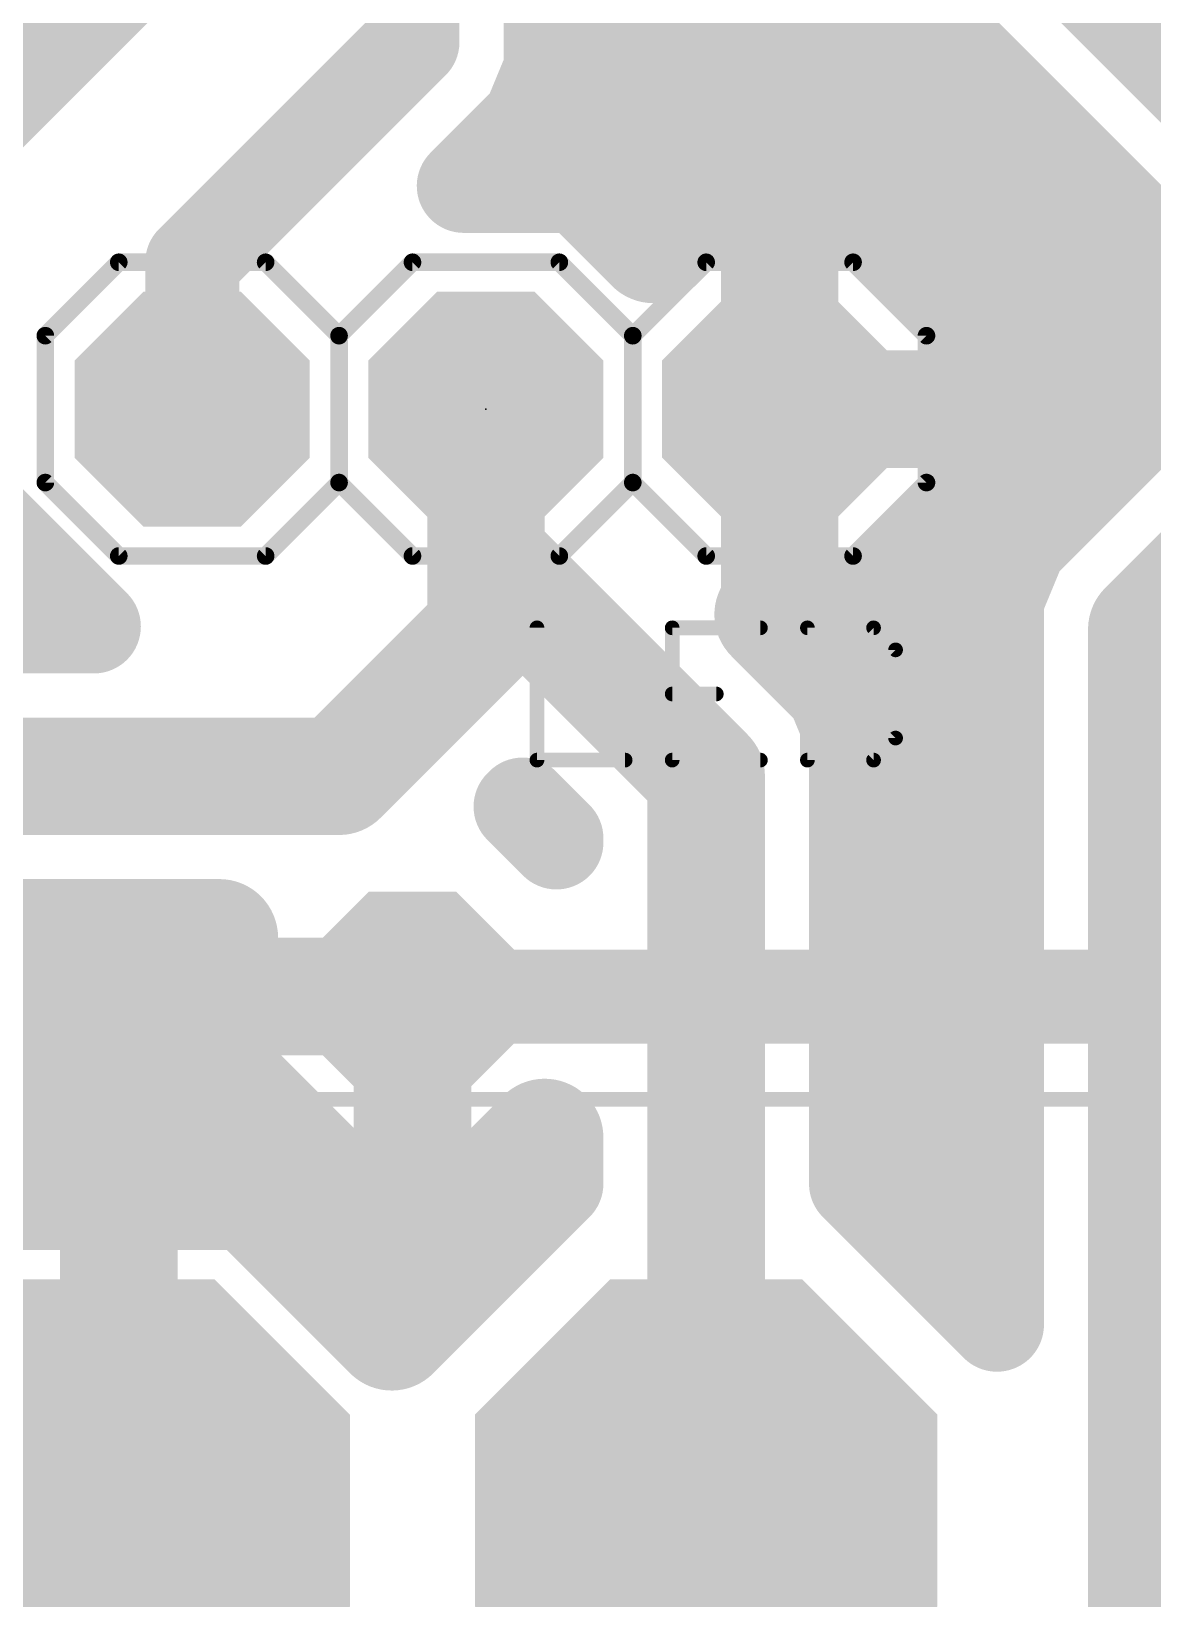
# Model space of a CAD drawing. Extents: x -2.9 to 49.9, y -3.5 to 62.6.
# Drawn here: x 25.91 to 35.61, y 5.59 to 19.14 of the extents above; entities that cross this region are included whole.
import ezdxf

# ---------------------------------------------------------------- set-up
doc = ezdxf.new("R2010")
doc.units = 0
for name, color, linetype in [('1', 22, 'CONTINUOUS'), ('16', 175, 'CONTINUOUS'), ('17', 82, 'CONTINUOUS'), ('18', 82, 'CONTINUOUS'), ('21', 253, 'CONTINUOUS'), ('23', 7, 'CONTINUOUS'), ('25', 253, 'CONTINUOUS')]:
    doc.layers.add(name, color=color, linetype=linetype)

# ---------------------------------------------------------------- blocks, each defined once
blk = doc.blocks.new('OCTAGONP')
at = {"const_width": 0.5}
blk.add_lwpolyline([(-0.25, -0.1036), (-0.25, 0.1036), (-0.1036, 0.25), (0.1036, 0.25), (0.25, 0.1036), (0.25, -0.1036), (0.1036, -0.25), (-0.1036, -0.25), (-0.25, -0.1036), (-0.25, 0.1036)], dxfattribs=at)
blk = doc.blocks.new('OCTAGONV')
at = {"const_width": 0.5}
blk.add_lwpolyline([(-0.25, -0.1036), (-0.25, 0.1036), (-0.1036, 0.25), (0.1036, 0.25), (0.25, 0.1036), (0.25, -0.1036), (0.1036, -0.25), (-0.1036, -0.25), (-0.25, -0.1036), (-0.25, 0.1036)], dxfattribs=at)

msp = doc.modelspace()

# ---------------------------------------------------------------- linework, layer by layer
at = {"layer": '1', "const_width": 0.8128}
msp.add_lwpolyline([(38.1, 10.795), (29.21, 10.795)], dxfattribs=at)
at = {"layer": '1', "const_width": 0.4064}
msp.add_lwpolyline([(29.21, 10.9982, 1), (29.21, 10.5918)], format="xyb", dxfattribs=at)
at = {"layer": '16'}
for points, const_width in [([(29.21, 19.05), (29.21, 25.4)], 0.8128), ([(30.5054, 18.7923), (30.5054, 24.2829)], 1.016), ([(30.4038, 18.8125), (30.4038, 24.1689)], 0.8128), ([(33.02, 21.59), (38.1, 16.51)], 0.8128), ([(27.305, 20.32), (22.86, 15.875)], 1.016), ([(33.112, 19.666), (36.1962, 16.5818)], 1.016), ([(33.1541, 19.7676), (36.3399, 16.5818)], 0.8128), ([(30.4038, 19.5072), (33.4145, 19.5072)], 0.8128), ([(30.5054, 19.304), (33.474, 19.304)], 1.016), ([(27.305, 17.145), (29.21, 19.05)], 0.8128), ([(30.3082, 18.3162), (30.5054, 18.7923)], 1.016), ([(30.2221, 18.3738), (30.4038, 18.8125)], 0.8128), ([(30.3549, 18.6944), (34.2273, 18.6944)], 0.8128), ([(29.9438, 17.9518), (30.3082, 18.3162)], 1.016), ([(29.8862, 18.0379), (30.2221, 18.3738)], 0.8128), ([(30.28, 18.288), (34.49, 18.288)], 1.016), ([(29.6537, 17.8054), (29.8862, 18.0379)], 0.8128), ([(29.899, 17.907), (29.9438, 17.9518)], 1.016), ([(29.8862, 18.0379), (29.8862, 18.0379)], 0.8128), ([(30.6867, 17.907), (29.899, 17.907)], 1.016), ([(31.2946, 17.2991), (30.6867, 17.907)], 1.016), ([(30.6446, 17.8054), (29.6537, 17.8054)], 0.8128), ([(29.7299, 17.8816), (35.0401, 17.8816)], 0.8128), ([(31.115, 17.335), (30.6446, 17.8054)], 0.8128), ([(31.5854, 17.8054), (31.115, 17.335)], 0.8128), ([(33.1846, 17.8054), (31.5854, 17.8054)], 0.8128), ([(34.3154, 16.6746), (33.1846, 17.8054)], 0.8128), ([(31.6485, 17.653), (31.2946, 17.2991)], 1.016), ([(32.385, 17.653), (31.6485, 17.653)], 1.016), ([(33.1215, 17.653), (32.385, 17.653)], 1.016), ([(32.385, 17.653), (32.385, 15.875)], 1.016), ([(32.385, 15.875), (32.385, 17.653)], 1.016), ([(34.163, 16.6115), (33.1215, 17.653)], 1.016), ([(32.385, 17.272), (32.385, 17.272)], 1.016), ([(33.5025, 17.272), (35.506, 17.272)], 1.016), ([(27.305, 15.875), (27.305, 17.145)], 0.8128), ([(33.9212, 17.0688), (35.8529, 17.0688)], 0.8128), ([(34.163, 15.875), (34.163, 16.6115)], 1.016), ([(36.1962, 16.5818), (34.3757, 14.7613)], 1.016), ([(34.3154, 15.0754), (34.3154, 16.6746)], 0.8128), ([(36.3399, 16.5818), (34.4618, 14.7038)], 0.8128), ([(35.56, 13.97), (38.1, 16.51)], 1.016), ([(32.385, 16.256), (32.385, 16.256)], 1.016), ([(34.163, 16.256), (35.8703, 16.256)], 1.016), ([(34.3154, 16.256), (36.014, 16.256)], 0.8128), ([(29.845, 14.605), (29.845, 15.875)], 1.016), ([(32.385, 14.097), (32.385, 15.875)], 1.016), ([(32.385, 15.875), (32.385, 15.875)], 1.016), ([(32.385, 15.875), (32.385, 14.097)], 1.016), ([(34.163, 15.875), (32.385, 15.875)], 1.016), ([(32.385, 15.875), (32.385, 15.875)], 1.016), ([(32.385, 15.875), (34.163, 15.875)], 1.016), ([(32.385, 15.875), (32.385, 15.875)], 1.016), ([(34.163, 15.1385), (34.163, 15.875)], 1.016), ([(32.385, 15.24), (32.385, 15.24)], 1.016), ([(34.163, 15.24), (34.8543, 15.24)], 1.016), ([(34.3154, 15.4432), (35.2012, 15.4432)], 0.8128), ([(33.1215, 14.097), (34.163, 15.1385)], 1.016), ([(25.3746, 15.0754), (26.4546, 13.9954)], 0.8128), ([(33.1846, 13.9446), (34.3154, 15.0754)], 0.8128), ([(34.3757, 14.7613), (34.163, 14.2479)], 1.016), ([(29.845, 13.97), (29.845, 14.605)], 1.016), ([(31.75, 12.7), (29.845, 14.605)], 1.016), ([(34.4618, 14.7038), (34.2646, 14.2277)], 0.8128), ([(24.6666, 14.6304), (25.8196, 14.6304)], 0.8128), ([(33.8704, 14.6304), (34.4314, 14.6304)], 0.8128), ([(32.385, 14.224), (32.385, 14.224)], 1.016), ([(33.2485, 14.224), (34.163, 14.224)], 1.016), ([(34.163, 14.2479), (34.163, 8.2023)], 1.016), ([(32.9343, 13.4913), (32.3286, 14.097)], 1.016), ([(32.3286, 14.097), (32.385, 14.097)], 1.016), ([(32.385, 14.097), (33.1215, 14.097)], 1.016), ([(34.2646, 14.2277), (34.2646, 7.957)], 0.8128), ([(26.4546, 13.9954), (25.3016, 13.9954)], 0.8128), ([(28.575, 12.7), (29.845, 13.97)], 1.016), ([(35.56, 3.81), (35.56, 13.97)], 1.016), ([(32.8482, 13.4338), (32.3374, 13.9446)], 0.8128), ([(32.3374, 13.9446), (33.1846, 13.9446)], 0.8128), ([(32.4644, 13.8176), (34.2646, 13.8176)], 0.8128), ([(33.147, 12.9779), (32.9343, 13.4913)], 1.016), ([(33.0454, 12.9577), (32.8482, 13.4338)], 0.8128), ([(33.0517, 13.208), (34.163, 13.208)], 1.016), ([(33.147, 9.2183), (33.147, 12.9779)], 1.016), ([(33.0259, 13.0048), (34.2646, 13.0048)], 0.8128), ([(33.0454, 9.1762), (33.0454, 12.9577)], 0.8128), ([(24.765, 12.7), (28.575, 12.7)], 1.016), ([(31.75, 6.35), (31.75, 12.7)], 1.016), ([(30.1446, 12.4376), (30.1625, 12.4555)], 0.8128), ([(30.4546, 12.1277), (30.1446, 12.4376)], 0.8128), ([(30.1625, 12.4555), (30.4546, 12.1634)], 0.8128), ([(33.147, 12.192), (34.163, 12.192)], 1.016), ([(30.3903, 12.192), (30.426, 12.192)], 0.8128), ([(30.4546, 12.1634), (30.4546, 12.1277)], 0.8128), ([(33.0454, 12.192), (34.2646, 12.192)], 0.8128), ([(24.4871, 11.303), (27.54, 11.303)], 1.016), ([(24.5073, 11.4046), (27.3876, 11.4046)], 0.8128), ([(27.3876, 11.4046), (27.3876, 10.0401)], 0.8128), ([(27.54, 11.303), (27.54, 10.795)], 1.016), ([(5.9177, 11.176), (27.54, 11.176)], 1.016), ([(6.3365, 11.3792), (27.3876, 11.3792)], 0.8128), ([(33.0454, 11.3792), (34.2646, 11.3792)], 0.8128), ([(33.147, 11.176), (34.163, 11.176)], 1.016), ([(27.54, 10.795), (29.21, 10.795)], 1.016), ([(29.21, 10.795), (27.54, 10.795)], 1.016), ([(27.54, 10.795), (27.54, 10.1033)], 1.016), ([(29.21, 10.795), (29.21, 10.795)], 1.016), ([(29.21, 9.125), (29.21, 10.795)], 1.016), ([(29.21, 10.795), (29.21, 10.795)], 1.016), ([(29.21, 10.795), (29.21, 9.125)], 1.016), ([(3.8354, 10.5664), (27.3876, 10.5664)], 0.8128), ([(33.0454, 10.5664), (34.2646, 10.5664)], 0.8128), ([(3.937, 10.16), (27.54, 10.16)], 1.016), ([(27.54, 10.1033), (28.5183, 9.125)], 1.016), ([(29.21, 10.16), (29.21, 10.16)], 1.016), ([(33.147, 10.16), (34.163, 10.16)], 1.016), ([(27.3876, 10.0401), (28.4551, 8.9726)], 0.8128), ([(3.8354, 9.7536), (27.6741, 9.7536)], 0.8128), ([(29.9017, 9.125), (30.353, 9.5763)], 1.016), ([(30.353, 9.5763), (30.353, 9.2183)], 1.016), ([(33.0454, 9.7536), (34.2646, 9.7536)], 0.8128), ([(29.9649, 8.9726), (30.4546, 9.4623)], 0.8128), ([(30.4546, 9.4623), (30.4546, 9.1762)], 0.8128), ([(17.9552, 9.144), (28.4993, 9.144)], 1.016), ([(27.8772, 9.2644), (25.4628, 9.2644)], 0.8128), ([(29.21, 7.9316), (27.8772, 9.2644)], 0.8128), ([(28.5183, 9.125), (29.21, 9.125)], 1.016), ([(30.353, 9.2183), (29.0304, 7.8957)], 1.016), ([(29.21, 9.144), (29.21, 9.144)], 1.016), ([(29.21, 9.125), (29.9017, 9.125)], 1.016), ([(29.9207, 9.144), (30.2787, 9.144)], 1.016), ([(34.163, 8.2023), (33.147, 9.2183)], 1.016), ([(33.2213, 9.144), (34.163, 9.144)], 1.016), ([(25.5259, 9.112), (24.13, 7.7161)], 1.016), ([(26.67, 9.112), (25.5259, 9.112)], 1.016), ([(27.8141, 9.112), (26.67, 9.112)], 1.016), ([(26.67, 9.112), (26.67, 6.35)], 1.016), ([(26.67, 6.35), (26.67, 9.112)], 1.016), ([(29.0304, 7.8957), (27.8141, 9.112)], 1.016), ([(30.4546, 9.1762), (29.21, 7.9316)], 0.8128), ([(34.2646, 7.957), (33.0454, 9.1762)], 0.8128), ([(28.4551, 8.9726), (29.9649, 8.9726)], 0.8128), ([(28.2008, 8.9408), (30.2192, 8.9408)], 0.8128), ([(33.2808, 8.9408), (34.2646, 8.9408)], 0.8128), ([(26.67, 8.128), (26.67, 8.128)], 1.016), ([(28.7981, 8.128), (29.2627, 8.128)], 1.016), ([(29.0136, 8.128), (29.4064, 8.128)], 0.8128), ([(34.0936, 8.128), (34.2646, 8.128)], 0.8128), ([(26.67, 7.112), (26.67, 7.112)], 1.016), ([(21.59, 6.35), (26.67, 6.35)], 1.016), ([(26.67, 6.35), (23.908, 6.35)], 1.016), ([(26.67, 6.35), (26.67, 6.35)], 1.016), ([(26.67, 6.35), (26.67, 6.35)], 1.016), ([(26.67, 3.588), (26.67, 6.35)], 1.016), ([(26.67, 6.35), (26.67, 6.35)], 1.016), ([(26.67, 6.35), (26.67, 3.588)], 1.016), ([(26.67, 6.096), (26.67, 6.096)], 1.016)]:
    msp.add_lwpolyline(points, dxfattribs=dict(at, const_width=const_width))
for points, const_width in [([(30.4038, 19.7104, 1), (30.4038, 19.304)], 0.4064), ([(30.5054, 19.558, 1), (30.5054, 19.05)], 0.508), ([(33.4145, 19.304, 1), (33.4145, 19.7104)], 0.4064), ([(33.474, 19.05, 1), (33.474, 19.558)], 0.508), ([(29.3537, 18.9063, 1), (29.0663, 19.1937)], 0.4064), ([(29.0068, 19.05, 1), (29.4132, 19.05)], 0.4064), ([(30.7401, 18.6951, 1), (30.2707, 18.8895)], 0.508), ([(30.5915, 18.7348, 1), (30.2161, 18.8903)], 0.4064), ([(30.3549, 18.8976, 1), (30.3549, 18.4912)], 0.4064), ([(30.2514, 18.7923, 1), (30.7594, 18.7923)], 0.508), ([(30.2006, 18.8125, 1), (30.607, 18.8125)], 0.4064), ([(34.2273, 18.4912, 1), (34.2273, 18.8976)], 0.4064), ([(30.28, 18.542, 1), (30.28, 18.034)], 0.508), ([(30.4878, 18.1366, 1), (30.1286, 18.4958)], 0.508), ([(30.3657, 18.2301, 1), (30.0784, 18.5174)], 0.4064), ([(34.49, 18.034, 1), (34.49, 18.542)], 0.508), ([(30.0735, 18.4134, 1), (30.5428, 18.219)], 0.508), ([(30.0343, 18.4515, 1), (30.4098, 18.296)], 0.4064), ([(29.8862, 18.2411, 1), (29.8862, 17.8347)], 0.4064), ([(30.1234, 17.7722, 1), (29.7642, 18.1314)], 0.508), ([(30.0299, 17.8943, 1), (29.7425, 18.1816)], 0.4064), ([(29.8862, 17.8347, 1), (29.8862, 18.2411)], 0.4064), ([(29.899, 18.161, 1), (29.899, 17.653)], 0.508), ([(29.7194, 18.0866, 1), (30.0786, 17.7274)], 0.508), ([(29.7642, 18.1314, 1), (30.1234, 17.7722)], 0.508), ([(29.7425, 18.1816, 1), (30.0299, 17.8943)], 0.4064), ([(30.8663, 18.0866, 1), (30.5071, 17.7274)], 0.508), ([(30.6867, 17.653, 1), (30.6867, 18.161)], 0.508), ([(29.6537, 18.0086, 1), (29.6537, 17.6022)], 0.4064), ([(29.7299, 18.0848, 1), (29.7299, 17.6784)], 0.4064), ([(30.7883, 17.9491, 1), (30.5009, 17.6617)], 0.4064), ([(30.6446, 17.6022, 1), (30.6446, 18.0086)], 0.4064), ([(31.5854, 18.0086, 1), (31.5854, 17.6022)], 0.4064), ([(31.7291, 17.6617, 1), (31.4417, 17.9491)], 0.4064), ([(33.3283, 17.9491, 1), (33.0409, 17.6617)], 0.4064), ([(33.1846, 17.6022, 1), (33.1846, 18.0086)], 0.4064), ([(35.0401, 17.6784, 1), (35.0401, 18.0848)], 0.4064), ([(29.51, 17.9491, 1), (29.7974, 17.6617)], 0.4064), ([(31.6485, 17.907, 1), (31.6485, 17.399)], 0.508), ([(31.8281, 17.4734, 1), (31.4689, 17.8326)], 0.508), ([(32.385, 17.907, 1), (32.385, 17.399)], 0.508), ([(32.639, 17.653, 1), (32.131, 17.653)], 0.508), ([(32.639, 17.653, 1), (32.131, 17.653)], 0.508), ([(32.385, 17.399, 1), (32.385, 17.907)], 0.508), ([(33.3011, 17.8326, 1), (32.9419, 17.4734)], 0.508), ([(33.1215, 17.399, 1), (33.1215, 17.907)], 0.508), ([(32.385, 17.526, 1), (32.385, 17.018)], 0.508), ([(32.385, 17.018, 1), (32.385, 17.526)], 0.508), ([(33.5025, 17.526, 1), (33.5025, 17.018)], 0.508), ([(35.506, 17.018, 1), (35.506, 17.526)], 0.508), ([(30.9713, 17.4787, 1), (31.2587, 17.1913)], 0.4064), ([(30.9713, 17.1913, 1), (31.2587, 17.4787)], 0.4064), ([(31.115, 17.4787, 1), (31.4742, 17.1195)], 0.508), ([(31.115, 17.1195, 1), (31.4742, 17.4787)], 0.508), ([(27.5082, 17.145, 1), (27.1018, 17.145)], 0.4064), ([(27.1613, 17.2887, 1), (27.4487, 17.0013)], 0.4064), ([(33.9212, 17.272, 1), (33.9212, 16.8656)], 0.4064), ([(34.417, 16.6115, 1), (33.909, 16.6115)], 0.508), ([(34.5186, 16.6746, 1), (34.1122, 16.6746)], 0.4064), ([(33.9834, 16.4319, 1), (34.3426, 16.7911)], 0.508), ([(34.1717, 16.5309, 1), (34.4591, 16.8183)], 0.4064), ([(32.385, 16.51, 1), (32.385, 16.002)], 0.508), ([(32.385, 16.002, 1), (32.385, 16.51)], 0.508), ([(34.163, 16.51, 1), (34.163, 16.002)], 0.508), ([(34.3154, 16.4592, 1), (34.3154, 16.0528)], 0.4064), ([(30.099, 15.875, 1), (29.591, 15.875)], 0.508), ([(32.639, 15.875, 1), (32.131, 15.875)], 0.508), ([(32.385, 16.129, 1), (32.385, 15.621)], 0.508), ([(32.639, 15.875, 1), (32.131, 15.875)], 0.508), ([(32.385, 16.129, 1), (32.385, 15.621)], 0.508), ([(32.639, 15.875, 1), (32.131, 15.875)], 0.508), ([(32.385, 16.129, 1), (32.385, 15.621)], 0.508), ([(32.385, 16.129, 1), (32.385, 15.621)], 0.508), ([(32.385, 15.621, 1), (32.385, 16.129)], 0.508), ([(32.385, 15.621, 1), (32.385, 16.129)], 0.508), ([(34.417, 15.875, 1), (33.909, 15.875)], 0.508), ([(34.163, 15.621, 1), (34.163, 16.129)], 0.508), ([(34.163, 15.621, 1), (34.163, 16.129)], 0.508), ([(27.1018, 15.875, 1), (27.5082, 15.875)], 0.4064), ([(32.131, 15.875, 1), (32.639, 15.875)], 0.508), ([(32.131, 15.875, 1), (32.639, 15.875)], 0.508), ([(32.131, 15.875, 1), (32.639, 15.875)], 0.508), ([(33.909, 15.875, 1), (34.417, 15.875)], 0.508), ([(32.385, 15.494, 1), (32.385, 14.986)], 0.508), ([(32.385, 14.986, 1), (32.385, 15.494)], 0.508), ([(34.163, 15.494, 1), (34.163, 14.986)], 0.508), ([(34.3154, 15.6464, 1), (34.3154, 15.24)], 0.4064), ([(34.8543, 14.986, 1), (34.8543, 15.494)], 0.508), ([(35.2012, 15.24, 1), (35.2012, 15.6464)], 0.4064), ([(34.3426, 14.9589, 1), (33.9834, 15.3181)], 0.508), ([(34.4591, 14.9317, 1), (34.1717, 15.2191)], 0.4064), ([(33.909, 15.1385, 1), (34.417, 15.1385)], 0.508), ([(34.1961, 14.9409, 1), (34.5553, 14.5817)], 0.508), ([(34.6103, 14.6641, 1), (34.141, 14.8585)], 0.508), ([(34.1122, 15.0754, 1), (34.5186, 15.0754)], 0.4064), ([(30.099, 14.605, 1), (29.591, 14.605)], 0.508), ([(30.0246, 14.7846, 1), (29.6654, 14.4254)], 0.508), ([(34.3181, 14.8475, 1), (34.6055, 14.5601)], 0.4064), ([(34.6495, 14.626, 1), (34.2741, 14.7815)], 0.4064), ([(25.8196, 14.4272, 1), (25.8196, 14.8336)], 0.4064), ([(33.8704, 14.8336, 1), (33.8704, 14.4272)], 0.4064), ([(34.4314, 14.4272, 1), (34.4314, 14.8336)], 0.4064), ([(29.591, 14.605, 1), (30.099, 14.605)], 0.508), ([(32.385, 14.478, 1), (32.385, 13.97)], 0.508), ([(32.385, 13.97, 1), (32.385, 14.478)], 0.508), ([(33.2485, 14.478, 1), (33.2485, 13.97)], 0.508), ([(34.417, 14.2479, 1), (33.909, 14.2479)], 0.508), ([(34.163, 13.97, 1), (34.163, 14.478)], 0.508), ([(32.5083, 14.2766, 1), (32.149, 13.9174)], 0.508), ([(32.3286, 14.351, 1), (32.3286, 13.843)], 0.508), ([(32.385, 14.351, 1), (32.385, 13.843)], 0.508), ([(32.385, 13.843, 1), (32.385, 14.351)], 0.508), ([(32.9419, 14.2766, 1), (33.3011, 13.9174)], 0.508), ([(33.1215, 13.843, 1), (33.1215, 14.351)], 0.508), ([(33.9283, 14.3451, 1), (34.3977, 14.1507)], 0.508), ([(34.4678, 14.2277, 1), (34.0614, 14.2277)], 0.4064), ([(34.0769, 14.3054, 1), (34.4523, 14.1499)], 0.4064), ([(26.4546, 13.7922, 1), (26.4546, 14.1986)], 0.4064), ([(30.0246, 13.7904, 1), (29.6654, 14.1496)], 0.508), ([(35.814, 13.97, 1), (35.306, 13.97)], 0.508), ([(35.3804, 14.1496, 1), (35.7396, 13.7904)], 0.508), ([(26.3109, 13.8517, 1), (26.5983, 14.1391)], 0.4064), ([(32.131, 14.097, 1), (32.639, 14.097)], 0.508), ([(32.131, 14.097, 1), (32.639, 14.097)], 0.508), ([(32.481, 14.0883, 1), (32.1937, 13.8009)], 0.4064), ([(32.3374, 14.1478, 1), (32.3374, 13.7414)], 0.4064), ([(33.0409, 14.0883, 1), (33.3283, 13.8009)], 0.4064), ([(33.1846, 13.7414, 1), (33.1846, 14.1478)], 0.4064), ([(29.591, 13.97, 1), (30.099, 13.97)], 0.508), ([(32.4644, 14.0208, 1), (32.4644, 13.6144)], 0.4064), ([(34.2646, 13.6144, 1), (34.2646, 14.0208)], 0.4064), ([(33.169, 13.5885, 1), (32.6997, 13.3941)], 0.508), ([(33.0359, 13.5115, 1), (32.6605, 13.356)], 0.4064), ([(32.7547, 13.3117, 1), (33.1139, 13.6709)], 0.508), ([(32.7045, 13.2901, 1), (32.9919, 13.5775)], 0.4064), ([(33.0517, 13.462, 1), (33.0517, 12.954)], 0.508), ([(34.163, 12.954, 1), (34.163, 13.462)], 0.508), ([(33.401, 12.9779, 1), (32.893, 12.9779)], 0.508), ([(33.0259, 13.208, 1), (33.0259, 12.8016)], 0.4064), ([(33.2486, 12.9577, 1), (32.8422, 12.9577)], 0.4064), ([(32.9123, 12.8807, 1), (33.3817, 13.0751)], 0.508), ([(34.2646, 12.8016, 1), (34.2646, 13.208)], 0.4064), ([(28.575, 12.446, 1), (28.575, 12.954)], 0.508), ([(32.004, 12.7, 1), (31.496, 12.7)], 0.508), ([(32.8577, 12.8799, 1), (33.2331, 13.0354)], 0.4064), ([(28.3954, 12.8796, 1), (28.7546, 12.5204)], 0.508), ([(31.5704, 12.5204, 1), (31.9296, 12.8796)], 0.508), ([(30.2883, 12.5813, 1), (30.0009, 12.294)], 0.4064), ([(30.0009, 12.5813, 1), (30.2883, 12.294)], 0.4064), ([(30.3062, 12.5992, 1), (30.0188, 12.3118)], 0.4064), ([(30.3062, 12.3118, 1), (30.0188, 12.5992)], 0.4064), ([(33.147, 12.446, 1), (33.147, 11.938)], 0.508), ([(34.163, 11.938, 1), (34.163, 12.446)], 0.508), ([(30.3903, 12.3952, 1), (30.3903, 11.9888)], 0.4064), ([(30.6578, 12.1634, 1), (30.2514, 12.1634)], 0.4064), ([(30.3109, 12.0197, 1), (30.5983, 12.3071)], 0.4064), ([(30.3109, 11.984, 1), (30.5983, 12.2713)], 0.4064), ([(30.426, 11.9888, 1), (30.426, 12.3952)], 0.4064), ([(33.0454, 12.3952, 1), (33.0454, 11.9888)], 0.4064), ([(34.2646, 11.9888, 1), (34.2646, 12.3952)], 0.4064), ([(30.2514, 12.1277, 1), (30.6578, 12.1277)], 0.4064), ([(27.5908, 11.4046, 1), (27.1844, 11.4046)], 0.4064), ([(27.794, 11.303, 1), (27.286, 11.303)], 0.508), ([(27.3876, 11.2014, 1), (27.3876, 11.6078)], 0.4064), ([(27.54, 11.049, 1), (27.54, 11.557)], 0.508), ([(27.3876, 11.176, 1), (27.3876, 11.5824)], 0.4064), ([(27.54, 10.922, 1), (27.54, 11.43)], 0.508), ([(33.0454, 11.5824, 1), (33.0454, 11.176)], 0.4064), ([(33.147, 11.43, 1), (33.147, 10.922)], 0.508), ([(34.163, 10.922, 1), (34.163, 11.43)], 0.508), ([(34.2646, 11.176, 1), (34.2646, 11.5824)], 0.4064), ([(27.54, 11.049, 1), (27.54, 10.541)], 0.508), ([(27.54, 11.049, 1), (27.54, 10.541)], 0.508), ([(27.794, 10.795, 1), (27.286, 10.795)], 0.508), ([(29.464, 10.795, 1), (28.956, 10.795)], 0.508), ([(29.464, 10.795, 1), (28.956, 10.795)], 0.508), ([(29.21, 11.049, 1), (29.21, 10.541)], 0.508), ([(29.464, 10.795, 1), (28.956, 10.795)], 0.508), ([(29.21, 10.541, 1), (29.21, 11.049)], 0.508), ([(29.21, 10.541, 1), (29.21, 11.049)], 0.508), ([(29.21, 10.541, 1), (29.21, 11.049)], 0.508), ([(27.286, 10.795, 1), (27.794, 10.795)], 0.508), ([(28.956, 10.795, 1), (29.464, 10.795)], 0.508), ([(27.3876, 10.3632, 1), (27.3876, 10.7696)], 0.4064), ([(33.0454, 10.7696, 1), (33.0454, 10.3632)], 0.4064), ([(34.2646, 10.3632, 1), (34.2646, 10.7696)], 0.4064), ([(27.7196, 10.2829, 1), (27.3604, 9.9237)], 0.508), ([(27.54, 9.906, 1), (27.54, 10.414)], 0.508), ([(29.21, 10.414, 1), (29.21, 9.906)], 0.508), ([(29.21, 9.906, 1), (29.21, 10.414)], 0.508), ([(33.147, 10.414, 1), (33.147, 9.906)], 0.508), ([(34.163, 9.906, 1), (34.163, 10.414)], 0.508), ([(27.5313, 10.1838, 1), (27.2439, 9.8965)], 0.4064), ([(27.286, 10.1033, 1), (27.794, 10.1033)], 0.508), ([(27.1844, 10.0401, 1), (27.5908, 10.0401)], 0.4064), ([(27.6741, 9.5504, 1), (27.6741, 9.9568)], 0.4064), ([(30.607, 9.5763, 1), (30.099, 9.5763)], 0.508), ([(30.5326, 9.3967, 1), (30.1734, 9.7559)], 0.508), ([(33.0454, 9.9568, 1), (33.0454, 9.5504)], 0.4064), ([(34.2646, 9.5504, 1), (34.2646, 9.9568)], 0.4064), ([(30.6578, 9.4623, 1), (30.2514, 9.4623)], 0.4064), ([(30.5983, 9.3187, 1), (30.3109, 9.606)], 0.4064), ([(28.0209, 9.4081, 1), (27.7335, 9.1207)], 0.4064), ([(27.8772, 9.0612, 1), (27.8772, 9.4676)], 0.4064), ([(28.5183, 9.379, 1), (28.5183, 8.871)], 0.508), ([(28.4993, 8.89, 1), (28.4993, 9.398)], 0.508), ([(29.21, 9.398, 1), (29.21, 8.89)], 0.508), ([(29.21, 9.379, 1), (29.21, 8.871)], 0.508), ([(29.21, 8.89, 1), (29.21, 9.398)], 0.508), ([(29.21, 8.871, 1), (29.21, 9.379)], 0.508), ([(29.9207, 9.398, 1), (29.9207, 8.89)], 0.508), ([(29.9017, 8.871, 1), (29.9017, 9.379)], 0.508), ([(30.5326, 9.0387, 1), (30.1734, 9.3979)], 0.508), ([(30.2787, 8.89, 1), (30.2787, 9.398)], 0.508), ([(33.3266, 9.3979, 1), (32.9674, 9.0387)], 0.508), ([(33.2213, 9.398, 1), (33.2213, 8.89)], 0.508), ([(34.163, 8.89, 1), (34.163, 9.398)], 0.508), ([(25.7055, 8.9324, 1), (25.3463, 9.2916)], 0.508), ([(26.67, 9.366, 1), (26.67, 8.858)], 0.508), ([(26.924, 9.112, 1), (26.416, 9.112)], 0.508), ([(26.924, 9.112, 1), (26.416, 9.112)], 0.508), ([(26.67, 8.858, 1), (26.67, 9.366)], 0.508), ([(27.9937, 9.2916, 1), (27.6345, 8.9324)], 0.508), ([(27.8141, 8.858, 1), (27.8141, 9.366)], 0.508), ([(28.3387, 8.9454, 1), (28.6979, 9.3046)], 0.508), ([(29.7221, 9.3046, 1), (30.0813, 8.9454)], 0.508), ([(30.5983, 9.0325, 1), (30.3109, 9.3199)], 0.4064), ([(33.1891, 9.3199, 1), (32.9017, 9.0325)], 0.4064), ([(28.4551, 9.1758, 1), (28.4551, 8.7694)], 0.4064), ([(28.956, 9.125, 1), (29.464, 9.125)], 0.508), ([(28.956, 9.125, 1), (29.464, 9.125)], 0.508), ([(29.9649, 8.7694, 1), (29.9649, 9.1758)], 0.4064), ([(30.099, 9.2183, 1), (30.607, 9.2183)], 0.508), ([(30.2514, 9.1762, 1), (30.6578, 9.1762)], 0.4064), ([(32.893, 9.2183, 1), (33.401, 9.2183)], 0.508), ([(32.8422, 9.1762, 1), (33.2486, 9.1762)], 0.4064), ([(28.2008, 9.144, 1), (28.2008, 8.7376)], 0.4064), ([(28.3115, 8.8289, 1), (28.5988, 9.1163)], 0.4064), ([(29.8212, 9.1163, 1), (30.1085, 8.8289)], 0.4064), ([(30.2192, 8.7376, 1), (30.2192, 9.144)], 0.4064), ([(33.2808, 9.144, 1), (33.2808, 8.7376)], 0.4064), ([(34.2646, 8.7376, 1), (34.2646, 9.144)], 0.4064), ([(26.67, 8.382, 1), (26.67, 7.874)], 0.508), ([(26.67, 7.874, 1), (26.67, 8.382)], 0.508), ([(28.7981, 8.382, 1), (28.7981, 7.874)], 0.508), ([(29.2627, 7.874, 1), (29.2627, 8.382)], 0.508), ([(33.9834, 8.0227, 1), (34.3426, 8.3819)], 0.508), ([(29.0136, 8.3312, 1), (29.0136, 7.9248)], 0.4064), ([(29.4064, 7.9248, 1), (29.4064, 8.3312)], 0.4064), ([(33.909, 8.2023, 1), (34.417, 8.2023)], 0.508), ([(34.0936, 8.3312, 1), (34.0936, 7.9248)], 0.4064), ([(34.2646, 7.9248, 1), (34.2646, 8.3312)], 0.4064), ([(28.8508, 8.0753, 1), (29.21, 7.7161)], 0.508), ([(28.8508, 7.7161, 1), (29.21, 8.0753)], 0.508), ([(29.0663, 8.0753, 1), (29.3537, 7.7879)], 0.4064), ([(29.0663, 7.7879, 1), (29.3537, 8.0753)], 0.4064), ([(34.1209, 7.8133, 1), (34.4083, 8.1007)], 0.4064), ([(34.0614, 7.957, 1), (34.4678, 7.957)], 0.4064), ([(26.67, 7.366, 1), (26.67, 6.858)], 0.508), ([(26.67, 6.858, 1), (26.67, 7.366)], 0.508), ([(26.924, 6.35, 1), (26.416, 6.35)], 0.508), ([(26.67, 6.604, 1), (26.67, 6.096)], 0.508), ([(26.924, 6.35, 1), (26.416, 6.35)], 0.508), ([(26.67, 6.604, 1), (26.67, 6.096)], 0.508), ([(26.924, 6.35, 1), (26.416, 6.35)], 0.508), ([(26.67, 6.096, 1), (26.67, 6.604)], 0.508), ([(26.67, 6.096, 1), (26.67, 6.604)], 0.508), ([(26.67, 6.096, 1), (26.67, 6.604)], 0.508), ([(26.67, 6.096, 1), (26.67, 6.604)], 0.508), ([(26.416, 6.35, 1), (26.924, 6.35)], 0.508), ([(26.416, 6.35, 1), (26.924, 6.35)], 0.508), ([(26.416, 6.35, 1), (26.924, 6.35)], 0.508), ([(26.67, 6.35, 1), (26.67, 5.842)], 0.508), ([(26.67, 5.842, 1), (26.67, 6.35)], 0.508), ([(31.496, 6.35, 1), (32.004, 6.35)], 0.508)]:
    msp.add_lwpolyline(points, format="xyb", dxfattribs=dict(at, const_width=const_width))
at = {"layer": '21'}
for points, const_width in [([(26.035, 16.51), (26.67, 17.145)], 0.1524), ([(26.67, 17.145), (27.94, 17.145)], 0.1524), ([(27.94, 17.145), (28.575, 16.51)], 0.1524), ([(28.575, 16.51), (29.21, 17.145)], 0.1524), ([(29.21, 17.145), (30.48, 17.145)], 0.1524), ([(30.48, 17.145), (31.115, 16.51)], 0.1524), ([(31.115, 16.51), (31.75, 17.145)], 0.1524), ([(31.75, 17.145), (33.02, 17.145)], 0.1524), ([(33.655, 16.51), (33.02, 17.145)], 0.1524), ([(26.035, 15.24), (26.035, 16.51)], 0.1524), ([(28.575, 15.24), (28.575, 16.51)], 0.1524), ([(31.115, 15.24), (31.115, 16.51)], 0.1524), ([(33.655, 15.24), (33.655, 16.51)], 0.1524), ([(26.67, 14.605), (26.035, 15.24)], 0.1524), ([(28.575, 15.24), (27.94, 14.605)], 0.1524), ([(29.21, 14.605), (28.575, 15.24)], 0.1524), ([(31.115, 15.24), (30.48, 14.605)], 0.1524), ([(31.75, 14.605), (31.115, 15.24)], 0.1524), ([(33.02, 14.605), (33.655, 15.24)], 0.1524), ([(27.94, 14.605), (26.67, 14.605)], 0.1524), ([(30.48, 14.605), (29.21, 14.605)], 0.1524), ([(33.02, 14.605), (31.75, 14.605)], 0.1524), ([(35.7, 9.905), (12.7, 9.905)], 0.127)]:
    msp.add_lwpolyline(points, dxfattribs=dict(at, const_width=const_width))
at = {"layer": '21', "const_width": 0.0762}
for points in [[(26.67, 17.1831, 1), (26.67, 17.1069)], [(26.6969, 17.1181, 1), (26.6431, 17.1719)], [(27.9669, 17.1719, 1), (27.9131, 17.1181)], [(27.94, 17.1069, 1), (27.94, 17.1831)], [(29.21, 17.1831, 1), (29.21, 17.1069)], [(29.2369, 17.1181, 1), (29.1831, 17.1719)], [(30.5069, 17.1719, 1), (30.4531, 17.1181)], [(30.48, 17.1069, 1), (30.48, 17.1831)], [(31.75, 17.1831, 1), (31.75, 17.1069)], [(31.7769, 17.1181, 1), (31.7231, 17.1719)], [(33.0469, 17.1719, 1), (32.9931, 17.1181)], [(33.02, 17.1069, 1), (33.02, 17.1831)], [(26.0731, 16.51, 1), (25.9969, 16.51)], [(26.0081, 16.5369, 1), (26.0619, 16.4831)], [(28.6131, 16.51, 1), (28.5369, 16.51)], [(28.5481, 16.5369, 1), (28.6019, 16.4831)], [(28.5481, 16.4831, 1), (28.6019, 16.5369)], [(31.1531, 16.51, 1), (31.0769, 16.51)], [(31.0881, 16.5369, 1), (31.1419, 16.4831)], [(31.0881, 16.4831, 1), (31.1419, 16.5369)], [(33.6931, 16.51, 1), (33.6169, 16.51)], [(33.6281, 16.4831, 1), (33.6819, 16.5369)], [(26.0619, 15.2669, 1), (26.0081, 15.2131)], [(28.6019, 15.2669, 1), (28.5481, 15.2131)], [(28.6019, 15.2131, 1), (28.5481, 15.2669)], [(31.1419, 15.2669, 1), (31.0881, 15.2131)], [(31.1419, 15.2131, 1), (31.0881, 15.2669)], [(33.6819, 15.2131, 1), (33.6281, 15.2669)], [(25.9969, 15.24, 1), (26.0731, 15.24)], [(28.5369, 15.24, 1), (28.6131, 15.24)], [(31.0769, 15.24, 1), (31.1531, 15.24)], [(33.6169, 15.24, 1), (33.6931, 15.24)], [(26.67, 14.6431, 1), (26.67, 14.5669)], [(26.6431, 14.5781, 1), (26.6969, 14.6319)], [(27.9131, 14.6319, 1), (27.9669, 14.5781)], [(27.94, 14.5669, 1), (27.94, 14.6431)], [(29.21, 14.6431, 1), (29.21, 14.5669)], [(29.1831, 14.5781, 1), (29.2369, 14.6319)], [(30.4531, 14.6319, 1), (30.5069, 14.5781)], [(30.48, 14.5669, 1), (30.48, 14.6431)], [(31.75, 14.6431, 1), (31.75, 14.5669)], [(31.7231, 14.5781, 1), (31.7769, 14.6319)], [(32.9931, 14.6319, 1), (33.0469, 14.5781)], [(33.02, 14.5669, 1), (33.02, 14.6431)]]:
    msp.add_lwpolyline(points, format="xyb", dxfattribs=at)
at = {"layer": '23'}
msp.add_point((29.845, 15.875), dxfattribs=at)
at = {"layer": '25', "const_width": 0.127}
for points in [[(30.2865, 13.9837), (30.2865, 12.8397)], [(32.2186, 13.9837), (31.4559, 13.9837)], [(31.4559, 13.9837), (31.4559, 12.8397)], [(32.6253, 13.9837), (32.6253, 12.8397)], [(33.1973, 13.9837), (32.6253, 13.9837)], [(33.3879, 13.793), (33.1973, 13.9837)], [(33.3879, 13.0304), (33.3879, 13.793)], [(31.4559, 13.4117), (31.8372, 13.4117)], [(33.1973, 12.8397), (33.3879, 13.0304)], [(30.2865, 12.8397), (31.0492, 12.8397)], [(31.4559, 12.8397), (32.2186, 12.8397)], [(32.6253, 12.8397), (33.1973, 12.8397)]]:
    msp.add_lwpolyline(points, dxfattribs=at)
at = {"layer": '25', "const_width": 0.0635}
for points in [[(30.3183, 13.9837, 1), (30.2548, 13.9837)], [(31.4559, 14.0154, 1), (31.4559, 13.9519)], [(31.4876, 13.9837, 1), (31.4242, 13.9837)], [(32.2186, 13.9519, 1), (32.2186, 14.0154)], [(32.657, 13.9837, 1), (32.5935, 13.9837)], [(32.6253, 14.0154, 1), (32.6253, 13.9519)], [(33.2197, 14.0061, 1), (33.1748, 13.9612)], [(33.1973, 13.9519, 1), (33.1973, 14.0154)], [(33.4197, 13.793, 1), (33.3562, 13.793)], [(33.3655, 13.7706, 1), (33.4104, 13.8155)], [(31.4559, 13.4434, 1), (31.4559, 13.3799)], [(31.8372, 13.3799, 1), (31.8372, 13.4434)], [(33.3562, 13.0304, 1), (33.4197, 13.0304)], [(33.4104, 13.0079, 1), (33.3655, 13.0528)], [(30.2865, 12.8715, 1), (30.2865, 12.8079)], [(31.0492, 12.8079, 1), (31.0492, 12.8715)], [(31.4559, 12.8715, 1), (31.4559, 12.8079)], [(32.2186, 12.8079, 1), (32.2186, 12.8715)], [(32.6253, 12.8715, 1), (32.6253, 12.8079)], [(33.1748, 12.8622, 1), (33.2197, 12.8172)], [(33.1973, 12.8079, 1), (33.1973, 12.8715)], [(30.2548, 12.8397, 1), (30.3183, 12.8397)], [(31.4242, 12.8397, 1), (31.4876, 12.8397)], [(32.5935, 12.8397, 1), (32.657, 12.8397)]]:
    msp.add_lwpolyline(points, format="xyb", dxfattribs=at)

# ---------------------------------------------------------------- block references
at = {"layer": '17', "xscale": 2.032, "yscale": 2.032, "rotation": 270}
for p in [(27.305, 15.875), (27.305, 15.875), (29.845, 15.875), (29.845, 15.875), (32.385, 15.875), (32.385, 15.875)]:
    msp.add_blockref('OCTAGONP', p, dxfattribs=at)
at = {"layer": '17', "xscale": 4, "yscale": 4}
for p in [(26.67, 6.35), (26.67, 6.35), (31.75, 6.35), (31.75, 6.35)]:
    msp.add_blockref('OCTAGONP', p, dxfattribs=at)
at = {"layer": '18', "xscale": 1.816, "yscale": 1.816}
msp.add_blockref('OCTAGONV', (29.21, 10.795), dxfattribs=at)
msp.add_blockref('OCTAGONV', (29.21, 10.795), dxfattribs=at)

doc.saveas('drawing.dxf')
